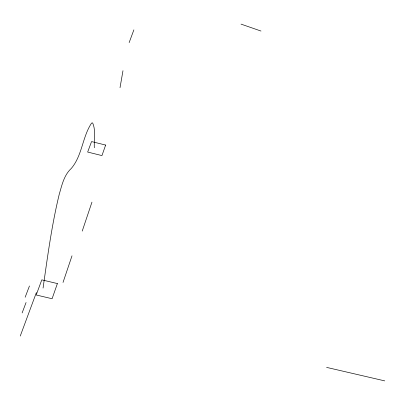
<?xml version="1.0" encoding="UTF-8"?>
<svg xmlns="http://www.w3.org/2000/svg" width="405" height="405" viewBox="0 0 405 405"><rect width="100%" height="100%" fill="white"/><g stroke="black" fill="none" stroke-linecap="round" stroke-linejoin="round"><path stroke-width="0.61" d="M94.309 147.739C93.884 139.603 96.031 130.552 92.644 122.912L91.591 123.074C82.326 136.895 82.281 155.591 71.295 168.44C63.97 175.112 61.859 185.343 59.201 194.456C51.729 225.251 47.542 256.724 43.067 288.061M120.022 87.667L122.978 70.718M82.23 231.093L91.96 202.141M63.023 282.447L72.004 255.828M20.25 336.039L36.359 292.607M129.149 42.601L133.873 29.864M22.128 312.923L26.067 302.515M25.156 297.235L29.459 285.97M326.602 367.386L384.75 380.887M241.026 24.113L260.972 31.038M105.639 145.066L101.954 155.596L87.657 152.052L91.56 141.568L105.639 145.066M57.394 283.571L52.088 298.738L36.202 294.972L41.796 279.85L57.394 283.571"/></g></svg>
